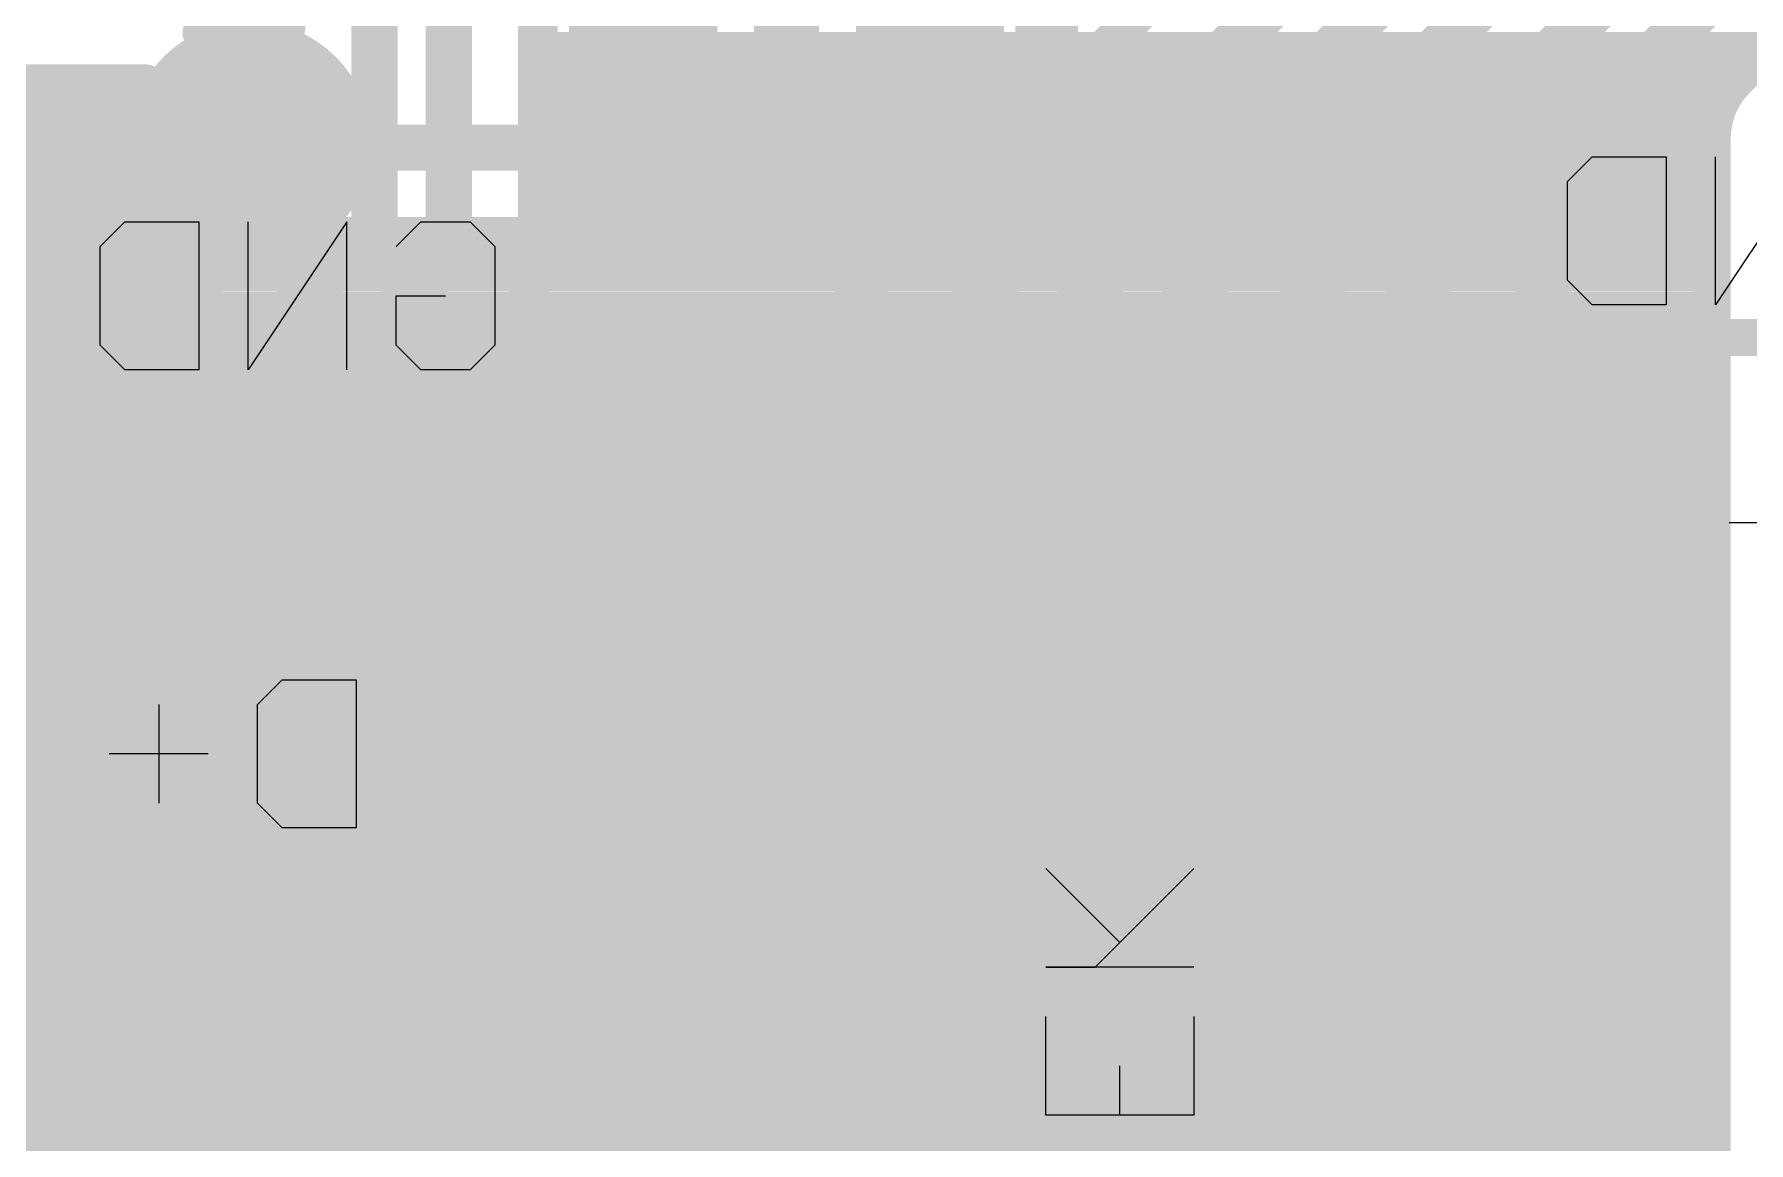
# Model space of a CAD drawing. Header units: millimetres. Extents: x 0.11 to 5.67, y 0.55 to 4.24.
# Drawn here: x 4.4227 to 4.7873, y 1.436 to 1.6717 of the extents above; entities that cross this region are included whole.
import ezdxf

# ---------------------------------------------------------------- set-up
doc = ezdxf.new("R2010")
doc.units = ezdxf.units.MM
doc.header["$MEASUREMENT"] = 0
for name, color, linetype in [('BottomLayer', 5, 'Continuous'), ('BottomOverlay', 54, 'Continuous'), ('InternalPlane1', 76, 'Continuous'), ('InternalPlane2', 16, 'Continuous'), ('Mechanical3', 76, 'Continuous'), ('MultiLayer', 9, 'Continuous'), ('TopLayer', 1, 'Continuous'), ('TopOverlay', 2, 'Continuous'), ('TopPaste', 8, 'Continuous'), ('TopSolder', 216, 'Continuous'), ('ViaHoleLayer', 16, 'Continuous')]:
    doc.layers.add(name, color=color, linetype=linetype)

# ---------------------------------------------------------------- blocks, each defined once
blk = doc.blocks.new('CC8X11_5_L_9')
at = {"layer": 'TopOverlay', "const_width": 0.00787}
for points in [[(-0.09055, 0.07874), (-0.09055, 0.5315)], [(-0.09055, 0.5315), (0.22441, 0.5315)]]:
    blk.add_lwpolyline(points, dxfattribs=at)
at = {"layer": 'TopOverlay', "const_width": 0.00394}
blk.add_lwpolyline([(-0.09252, 0.5315, 1), (-0.08858, 0.5315, 1)], format="xyb", close=True, dxfattribs=at)
blk.add_lwpolyline([(-0.09252, 0.5315, 1), (-0.08858, 0.5315, 1)], format="xyb", close=True, dxfattribs=at)
blk = doc.blocks.new('RC0603_160')
at = {"layer": 'Mechanical3'}
for p, q in [((-0.04528, -0.01575), (-0.04528, 0.01574)), ((-0.04528, 0.01574), (-0.02953, 0.01574)), ((-0.02953, 0.01574), (-0.02429, 0.01049)), ((-0.00854, 0.01574), (-0.01379, 0.01049)), ((-0.00854, -0.01575), (-0.00854, 0.01574)), ((0.03344, 0.01574), (0.02294, 0.01049)), ((-0.02429, 0.01049), (-0.02429, -0.00001)), ((0.02294, 0.01049), (0.01245, -0.00001)), ((-0.02429, -0.00001), (-0.02953, -0.00525)), ((0.01245, -0.00001), (0.01245, -0.0105)), ((0.02819, -0.00001), (0.01245, -0.00001)), ((0.03344, -0.00525), (0.02819, -0.00001)), ((-0.02953, -0.00525), (-0.04528, -0.00525)), ((-0.03478, -0.00525), (-0.02429, -0.01575)), ((0.03344, -0.0105), (0.03344, -0.00525)), ((0.01245, -0.0105), (0.0177, -0.01575)), ((0.02819, -0.01575), (0.03344, -0.0105)), ((-0.01379, -0.01575), (-0.00329, -0.01575)), ((-0.00329, -0.01575), (-0.00854, -0.01575)), ((0.0177, -0.01575), (0.02819, -0.01575))]:
    blk.add_line(p, q, dxfattribs=at)
at = {"layer": 'TopLayer'}
for points in [[(-0.04429, -0.01772), (-0.01673, -0.01772), (-0.04429, 0.01772), (-0.01673, 0.01772)], [(0.04427, 0.01772), (0.01671, 0.01772), (0.04427, -0.01772), (0.01671, -0.01772)]]:
    blk.add_solid(points, dxfattribs=at)
at = {"layer": 'TopOverlay', "const_width": 0.00701}
for points in [[(-0.05217, -0.02559), (-0.05217, 0.02559)], [(-0.05217, 0.02559), (0.05217, 0.02559)], [(0.05217, -0.02559), (0.05217, 0.02559)], [(-0.05217, -0.02559), (0.05217, -0.02559)]]:
    blk.add_lwpolyline(points, dxfattribs=at)
at = {"layer": 'TopOverlay', "const_width": 0.0035}
for points in [[(-0.05392, 0.02559, 1), (-0.05041, 0.02559, 1)], [(-0.05392, 0.02559, 1), (-0.05041, 0.02559, 1)], [(0.05041, 0.02559, 1), (0.05392, 0.02559, 1)], [(0.05041, 0.02559, 1), (0.05392, 0.02559, 1)], [(-0.05392, -0.02559, 1), (-0.05041, -0.02559, 1)], [(-0.05392, -0.02559, 1), (-0.05041, -0.02559, 1)], [(0.05041, -0.02559, 1), (0.05392, -0.02559, 1)], [(0.05041, -0.02559, 1), (0.05392, -0.02559, 1)]]:
    blk.add_lwpolyline(points, format="xyb", close=True, dxfattribs=at)
at = {"layer": 'TopPaste'}
for p, q in [((-0.04429, 0.01772), (-0.04429, -0.01772)), ((-0.01673, 0.01772), (-0.04429, 0.01772)), ((-0.02461, 0), (-0.01673, 0.01772)), ((0.04427, 0.01772), (0.01671, 0.01772)), ((0.01671, 0.01772), (0.02458, 0)), ((0.04427, -0.01772), (0.04427, 0.01772)), ((-0.01673, -0.01772), (-0.02461, 0)), ((0.02458, 0), (0.01671, -0.01772)), ((-0.04429, -0.01772), (-0.01673, -0.01772)), ((0.01671, -0.01772), (0.04427, -0.01772))]:
    blk.add_line(p, q, dxfattribs=at)
at = {"layer": 'TopSolder'}
for points in [[(-0.04626, -0.01969), (-0.01476, -0.01969), (-0.04626, 0.01969), (-0.01476, 0.01969)], [(0.04624, 0.01969), (0.01474, 0.01969), (0.04624, -0.01969), (0.01474, -0.01969)]]:
    blk.add_solid(points, dxfattribs=at)
blk = doc.blocks.new('RTL8188_MODULE_B_177')
at = {"layer": 'BottomOverlay'}
for p, q in [((0.22048, 0.16804), (0.22048, 0.18903)), ((0.22048, 0.18903), (0.25197, 0.18903)), ((0.23623, 0.18903), (0.23623, 0.17853)), ((0.25197, 0.18903), (0.25197, 0.16804)), ((0.22048, 0.15754), (0.25197, 0.15754)), ((0.24147, 0.15754), (0.22048, 0.13655)), ((0.25197, 0.15754), (0.24147, 0.15754)), ((0.22048, 0.13655), (0.23623, 0.15229)), ((0.23623, 0.15229), (0.25197, 0.13655)), ((0.39862, 0.09647), (0.39862, 0.12795)), ((0.39862, 0.12795), (0.41437, 0.12795)), ((0.41437, 0.12795), (0.41961, 0.12271)), ((0.41961, 0.12271), (0.41961, 0.10171)), ((0.4406, 0.10171), (0.4406, 0.12271)), ((0.43011, 0.11221), (0.4511, 0.11221)), ((0.41961, 0.10171), (0.41437, 0.09647)), ((0.41437, 0.09647), (0.39862, 0.09647)), ((0.10661, 0.063), (0.08562, 0.063)), ((0.36909, 0.02526), (0.37434, 0.03051)), ((0.37434, 0.03051), (0.38484, 0.03051)), ((0.38484, 0.03051), (0.39009, 0.02526)), ((0.40058, 0.03051), (0.40058, -0.00097)), ((0.40058, -0.00097), (0.42157, 0.03051)), ((0.42157, 0.03051), (0.42157, -0.00097)), ((0.43207, -0.00097), (0.43207, 0.03051)), ((0.43207, 0.03051), (0.44781, 0.03051)), ((0.44781, 0.03051), (0.45306, 0.02526)), ((0.36909, 0.00427), (0.36909, 0.02526)), ((0.39009, 0.02526), (0.39009, 0.01477)), ((0.45306, 0.02526), (0.45306, 0.00427)), ((0.08857, -0.01475), (0.10956, 0.01673)), ((0.10956, 0.01673), (0.10956, -0.01475)), ((0.12006, -0.01475), (0.12006, 0.01673)), ((0.12006, 0.01673), (0.1358, 0.01673)), ((0.1358, 0.01673), (0.14105, 0.01148)), ((0.39009, 0.01477), (0.37959, 0.01477)), ((0.14105, 0.01148), (0.14105, -0.00951)), ((0.37434, -0.00097), (0.36909, 0.00427)), ((0.39009, 0.00427), (0.38484, -0.00097)), ((0.45306, 0.00427), (0.44781, -0.00097)), ((0.38484, -0.00097), (0.37434, -0.00097)), ((0.44781, -0.00097), (0.43207, -0.00097)), ((0.14105, -0.00951), (0.1358, -0.01475)), ((0.1358, -0.01475), (0.12006, -0.01475))]:
    blk.add_line(p, q, dxfattribs=at)
at = {"layer": 'BottomOverlay', "const_width": 0.00787}
for points in [[(0.16634, 0.36319), (0.16634, 0.12205)], [(0.3189, 0.36319), (0.3189, 0.12205)], [(0.3189, 0.12205), (0.16634, 0.12205)]]:
    blk.add_lwpolyline(points, dxfattribs=at)
at = {"layer": 'BottomOverlay', "const_width": 0.00394}
for points in [[(0.16437, 0.12205, 1), (0.16831, 0.12205, 1)], [(0.16437, 0.12205, 1), (0.16831, 0.12205, 1)], [(0.31693, 0.12205, 1), (0.32087, 0.12205, 1)], [(0.31693, 0.12205, 1), (0.32087, 0.12205, 1)]]:
    blk.add_lwpolyline(points, format="xyb", close=True, dxfattribs=at)

msp = doc.modelspace()

# ---------------------------------------------------------------- linework, layer by layer
at = {"layer": 'BottomLayer'}
for points, const_width in [([(4.47638, 1.67297), (4.47638, 2.03408)], 0.00787), ([(4.49508, 1.63091), (4.49508, 2.03408)], 0.00984), ([(4.51083, 1.62438), (4.51083, 2.02756)], 0.00984), ([(4.52953, 1.62438), (4.52953, 2.01981)], 0.00787), ([(4.78472, 1.66213), (4.94094, 1.81836)], 0.00787), ([(4.52953, 1.6683), (4.79088, 1.6683)], 0.00787), ([(4.52953, 1.66043), (4.78322, 1.66043)], 0.00787), ([(4.52953, 1.65255), (4.77977, 1.65255)], 0.00787), ([(3.79626, 1.64862), (4.4685, 1.64862)], 0.00984), ([(4.77953, 1.15453), (4.77953, 1.64961)], 0.00787), ([(4.52953, 1.64468), (4.77953, 1.64468)], 0.00787), ([(4.52953, 1.63681), (4.77953, 1.63681)], 0.00787), ([(4.43173, 1.62992), (4.45104, 1.62992)], 0.00787), ([(4.44193, 1.57776), (4.49508, 1.63091)], 0.00984), ([(4.43189, 1.62893), (4.45216, 1.62893)], 0.00787), ([(4.43209, 1.6063), (4.43209, 1.62598)], 0.00787), ([(4.52953, 1.62893), (4.77953, 1.62893)], 0.00787), ([(4.43418, 1.59646), (4.46168, 1.62396)], 0.00787), ([(4.44845, 1.56201), (4.51083, 1.62438)], 0.00984), ([(4.38189, 1.61516), (4.43701, 1.61516)], 0.01969), ([(4.43209, 1.62106), (4.45878, 1.62106)], 0.00787), ([(4.52923, 1.62106), (4.77953, 1.62106)], 0.00787), ([(4.38091, 1.61614), (4.42815, 1.61614)], 0.00787), ([(4.43209, 1.61318), (4.45091, 1.61318)], 0.00787), ([(4.46168, 1.54878), (4.52405, 1.61116)], 0.00787), ([(4.5258, 1.61318), (4.77953, 1.61318)], 0.00787), ([(4.43206, 1.60531), (4.44304, 1.60531)], 0.00787), ([(4.5182, 1.60531), (4.77953, 1.60531)], 0.00787), ([(4.43019, 1.59744), (4.43516, 1.59744)], 0.00787), ([(4.51033, 1.59744), (4.77953, 1.59744)], 0.00787), ([(4.42972, 1.59646), (4.43418, 1.59646)], 0.00787), ([(4.50245, 1.58956), (4.77953, 1.58956)], 0.00787), ([(4.25984, 1.57776), (4.44193, 1.57776)], 0.00984), ([(4.49458, 1.58169), (4.77953, 1.58169)], 0.00787), ([(4.48671, 1.57381), (4.77953, 1.57381)], 0.00787), ([(4.47883, 1.56594), (4.77953, 1.56594)], 0.00787), ([(4.2687, 1.56201), (4.44845, 1.56201)], 0.00984), ([(4.47096, 1.55807), (4.77953, 1.55807)], 0.00787), ([(4.46308, 1.55019), (4.77953, 1.55019)], 0.00787), ([(4.42711, 1.54331), (4.44845, 1.54331)], 0.00787), ([(4.42804, 1.54232), (4.77953, 1.54232)], 0.00787), ([(4.43271, 1.53444), (4.77953, 1.53444)], 0.00787), ([(4.43406, 1.52657), (4.77953, 1.52657)], 0.00787), ([(4.43406, 1.50689), (4.43406, 1.52657)], 0.00787), ([(4.43406, 1.5187), (4.77953, 1.5187)], 0.00787), ([(4.43406, 1.51082), (4.77953, 1.51082)], 0.00787), ([(4.43372, 1.50295), (4.77953, 1.50295)], 0.00787), ([(4.43089, 1.49507), (4.77953, 1.49507)], 0.00787), ([(4.42348, 1.4872), (4.77953, 1.4872)], 0.00787), ([(4.2981, 1.47933), (4.77953, 1.47933)], 0.00787), ([(4.29022, 1.47145), (4.77953, 1.47145)], 0.00787), ([(4.28235, 1.46358), (4.77953, 1.46358)], 0.00787), ([(4.27447, 1.4557), (4.77953, 1.4557)], 0.00787), ([(4.26956, 1.44783), (4.77953, 1.44783)], 0.00787), ([(4.27744, 1.43996), (4.77953, 1.43996)], 0.00787), ([(4.28531, 1.43208), (4.77953, 1.43208)], 0.00787)]:
    msp.add_lwpolyline(points, dxfattribs=dict(at, const_width=const_width))
at = {"layer": 'BottomLayer', "const_width": 0.00787}
for points in [[(4.45866, 1.67618, -0.059154), (4.45817, 1.67203)], [(4.45866, 1.67618, -0.059154), (4.45817, 1.67203)], [(4.45817, 1.67203, -0.184167), (4.47638, 1.67297)], [(4.77953, 1.64961, -0.198912), (4.78472, 1.66213)], [(4.77953, 1.64961, -0.198912), (4.78472, 1.66213)], [(4.43173, 1.62992, -0.045741), (4.43209, 1.62598)], [(4.46168, 1.62396, -0.120979), (4.45104, 1.62992)], [(4.52953, 1.62438, -0.198912), (4.52405, 1.61116)], [(4.52953, 1.62438, -0.198912), (4.52405, 1.61116)], [(4.43209, 1.6063, -0.118517), (4.42972, 1.59646)], [(4.46168, 1.54878, -0.198912), (4.44845, 1.54331)], [(4.46168, 1.54878, -0.198912), (4.44845, 1.54331)], [(4.42711, 1.54331, -0.199364), (4.43406, 1.52657)], [(4.43406, 1.50689, -0.414214), (4.41043, 1.48327)]]:
    msp.add_lwpolyline(points, format="xyb", dxfattribs=at)
at = {"layer": 'BottomLayer'}
for points, const_width in [([(4.4562, 1.67203, 1), (4.46014, 1.67203, 1)], 0.00394), ([(4.4562, 1.67203, 1), (4.46014, 1.67203, 1)], 0.00394), ([(4.4562, 1.67203, 1), (4.46014, 1.67203, 1)], 0.00394), ([(4.47441, 1.67297, 1), (4.47835, 1.67297, 1)], 0.00394), ([(4.47441, 1.67297, 1), (4.47835, 1.67297, 1)], 0.00394), ([(4.52756, 1.6683, 1), (4.5315, 1.6683, 1)], 0.00394), ([(4.78892, 1.6683, 1), (4.79285, 1.6683, 1)], 0.00394), ([(4.52756, 1.66043, 1), (4.5315, 1.66043, 1)], 0.00394), ([(4.78125, 1.66043, 1), (4.78519, 1.66043, 1)], 0.00394), ([(4.78275, 1.66213, 1), (4.78669, 1.66213, 1)], 0.00394), ([(4.78275, 1.66213, 1), (4.78669, 1.66213, 1)], 0.00394), ([(4.78275, 1.66213, 1), (4.78669, 1.66213, 1)], 0.00394), ([(4.4626, 1.64862, 1), (4.47441, 1.64862, 1)], 0.01181), ([(4.52756, 1.65255, 1), (4.5315, 1.65255, 1)], 0.00394), ([(4.77781, 1.65255, 1), (4.78174, 1.65255, 1)], 0.00394), ([(4.46604, 1.64862, 1), (4.47096, 1.64862, 1)], 0.00492), ([(4.77756, 1.64961, 1), (4.7815, 1.64961, 1)], 0.00394), ([(4.77756, 1.64961, 1), (4.7815, 1.64961, 1)], 0.00394), ([(4.77756, 1.64961, 1), (4.7815, 1.64961, 1)], 0.00394), ([(4.52756, 1.64468, 1), (4.5315, 1.64468, 1)], 0.00394), ([(4.77756, 1.64468, 1), (4.7815, 1.64468, 1)], 0.00394), ([(4.52756, 1.63681, 1), (4.5315, 1.63681, 1)], 0.00394), ([(4.77756, 1.63681, 1), (4.7815, 1.63681, 1)], 0.00394), ([(4.42976, 1.62992, 1), (4.43369, 1.62992, 1)], 0.00394), ([(4.42976, 1.62992, 1), (4.43369, 1.62992, 1)], 0.00394), ([(4.44907, 1.62992, 1), (4.453, 1.62992, 1)], 0.00394), ([(4.44907, 1.62992, 1), (4.453, 1.62992, 1)], 0.00394), ([(4.49262, 1.63091, 1), (4.49754, 1.63091, 1)], 0.00492), ([(4.49262, 1.63091, 1), (4.49754, 1.63091, 1)], 0.00492), ([(4.42992, 1.62893, 1), (4.43385, 1.62893, 1)], 0.00394), ([(4.43012, 1.62598, 1), (4.43406, 1.62598, 1)], 0.00394), ([(4.43012, 1.62598, 1), (4.43406, 1.62598, 1)], 0.00394), ([(4.45019, 1.62893, 1), (4.45413, 1.62893, 1)], 0.00394), ([(4.52756, 1.62893, 1), (4.5315, 1.62893, 1)], 0.00394), ([(4.77756, 1.62893, 1), (4.7815, 1.62893, 1)], 0.00394), ([(4.4311, 1.61516, 1), (4.44291, 1.61516, 1)], 0.01181), ([(4.45972, 1.62396, 1), (4.46365, 1.62396, 1)], 0.00394), ([(4.45972, 1.62396, 1), (4.46365, 1.62396, 1)], 0.00394), ([(4.50837, 1.62438, 1), (4.51329, 1.62438, 1)], 0.00492), ([(4.50837, 1.62438, 1), (4.51329, 1.62438, 1)], 0.00492), ([(4.52756, 1.62438, 1), (4.5315, 1.62438, 1)], 0.00394), ([(4.52756, 1.62438, 1), (4.5315, 1.62438, 1)], 0.00394), ([(4.52756, 1.62438, 1), (4.5315, 1.62438, 1)], 0.00394), ([(4.43209, 1.61516, 1), (4.44193, 1.61516, 1)], 0.00984), ([(4.43012, 1.62106, 1), (4.43406, 1.62106, 1)], 0.00394), ([(4.45682, 1.62106, 1), (4.46075, 1.62106, 1)], 0.00394), ([(4.52726, 1.62106, 1), (4.5312, 1.62106, 1)], 0.00394), ([(4.77756, 1.62106, 1), (4.7815, 1.62106, 1)], 0.00394), ([(4.42618, 1.61614, 1), (4.43012, 1.61614, 1)], 0.00394), ([(4.43012, 1.61318, 1), (4.43406, 1.61318, 1)], 0.00394), ([(4.44894, 1.61318, 1), (4.45288, 1.61318, 1)], 0.00394), ([(4.52208, 1.61116, 1), (4.52602, 1.61116, 1)], 0.00394), ([(4.52208, 1.61116, 1), (4.52602, 1.61116, 1)], 0.00394), ([(4.52208, 1.61116, 1), (4.52602, 1.61116, 1)], 0.00394), ([(4.52384, 1.61318, 1), (4.52777, 1.61318, 1)], 0.00394), ([(4.77756, 1.61318, 1), (4.7815, 1.61318, 1)], 0.00394), ([(4.4301, 1.60531, 1), (4.43403, 1.60531, 1)], 0.00394), ([(4.43012, 1.6063, 1), (4.43406, 1.6063, 1)], 0.00394), ([(4.43012, 1.6063, 1), (4.43406, 1.6063, 1)], 0.00394), ([(4.44107, 1.60531, 1), (4.44501, 1.60531, 1)], 0.00394), ([(4.51623, 1.60531, 1), (4.52017, 1.60531, 1)], 0.00394), ([(4.77756, 1.60531, 1), (4.7815, 1.60531, 1)], 0.00394), ([(4.42822, 1.59744, 1), (4.43216, 1.59744, 1)], 0.00394), ([(4.43319, 1.59744, 1), (4.43713, 1.59744, 1)], 0.00394), ([(4.50836, 1.59744, 1), (4.5123, 1.59744, 1)], 0.00394), ([(4.77756, 1.59744, 1), (4.7815, 1.59744, 1)], 0.00394), ([(4.42775, 1.59646, 1), (4.43169, 1.59646, 1)], 0.00394), ([(4.42775, 1.59646, 1), (4.43169, 1.59646, 1)], 0.00394), ([(4.43221, 1.59646, 1), (4.43615, 1.59646, 1)], 0.00394), ([(4.43221, 1.59646, 1), (4.43615, 1.59646, 1)], 0.00394), ([(4.50048, 1.58956, 1), (4.50442, 1.58956, 1)], 0.00394), ([(4.77756, 1.58956, 1), (4.7815, 1.58956, 1)], 0.00394), ([(4.43947, 1.57776, 1), (4.44439, 1.57776, 1)], 0.00492), ([(4.43947, 1.57776, 1), (4.44439, 1.57776, 1)], 0.00492), ([(4.49261, 1.58169, 1), (4.49655, 1.58169, 1)], 0.00394), ([(4.77756, 1.58169, 1), (4.7815, 1.58169, 1)], 0.00394), ([(4.48474, 1.57381, 1), (4.48867, 1.57381, 1)], 0.00394), ([(4.77756, 1.57381, 1), (4.7815, 1.57381, 1)], 0.00394), ([(4.47686, 1.56594, 1), (4.4808, 1.56594, 1)], 0.00394), ([(4.77756, 1.56594, 1), (4.7815, 1.56594, 1)], 0.00394), ([(4.44599, 1.56201, 1), (4.45091, 1.56201, 1)], 0.00492), ([(4.44599, 1.56201, 1), (4.45091, 1.56201, 1)], 0.00492), ([(4.46899, 1.55807, 1), (4.47293, 1.55807, 1)], 0.00394), ([(4.77756, 1.55807, 1), (4.7815, 1.55807, 1)], 0.00394), ([(4.46111, 1.55019, 1), (4.46505, 1.55019, 1)], 0.00394), ([(4.77756, 1.55019, 1), (4.7815, 1.55019, 1)], 0.00394), ([(4.45971, 1.54878, 1), (4.46364, 1.54878, 1)], 0.00394), ([(4.45971, 1.54878, 1), (4.46364, 1.54878, 1)], 0.00394), ([(4.45971, 1.54878, 1), (4.46364, 1.54878, 1)], 0.00394), ([(4.42514, 1.54331, 1), (4.42908, 1.54331, 1)], 0.00394), ([(4.42514, 1.54331, 1), (4.42908, 1.54331, 1)], 0.00394), ([(4.42608, 1.54232, 1), (4.43001, 1.54232, 1)], 0.00394), ([(4.44648, 1.54331, 1), (4.45042, 1.54331, 1)], 0.00394), ([(4.44648, 1.54331, 1), (4.45042, 1.54331, 1)], 0.00394), ([(4.44648, 1.54331, 1), (4.45042, 1.54331, 1)], 0.00394), ([(4.77756, 1.54232, 1), (4.7815, 1.54232, 1)], 0.00394), ([(4.43074, 1.53444, 1), (4.43467, 1.53444, 1)], 0.00394), ([(4.77756, 1.53444, 1), (4.7815, 1.53444, 1)], 0.00394), ([(4.43209, 1.52657, 1), (4.43602, 1.52657, 1)], 0.00394), ([(4.43209, 1.52657, 1), (4.43602, 1.52657, 1)], 0.00394), ([(4.43209, 1.52657, 1), (4.43602, 1.52657, 1)], 0.00394), ([(4.77756, 1.52657, 1), (4.7815, 1.52657, 1)], 0.00394), ([(4.43209, 1.5187, 1), (4.43602, 1.5187, 1)], 0.00394), ([(4.77756, 1.5187, 1), (4.7815, 1.5187, 1)], 0.00394), ([(4.43209, 1.51082, 1), (4.43602, 1.51082, 1)], 0.00394), ([(4.77756, 1.51082, 1), (4.7815, 1.51082, 1)], 0.00394), ([(4.43209, 1.50689, 1), (4.43602, 1.50689, 1)], 0.00394), ([(4.43209, 1.50689, 1), (4.43602, 1.50689, 1)], 0.00394), ([(4.43176, 1.50295, 1), (4.43569, 1.50295, 1)], 0.00394), ([(4.77756, 1.50295, 1), (4.7815, 1.50295, 1)], 0.00394), ([(4.42892, 1.49507, 1), (4.43286, 1.49507, 1)], 0.00394), ([(4.77756, 1.49507, 1), (4.7815, 1.49507, 1)], 0.00394), ([(4.42152, 1.4872, 1), (4.42545, 1.4872, 1)], 0.00394), ([(4.77756, 1.4872, 1), (4.7815, 1.4872, 1)], 0.00394), ([(4.77756, 1.47933, 1), (4.7815, 1.47933, 1)], 0.00394), ([(4.77756, 1.47145, 1), (4.7815, 1.47145, 1)], 0.00394), ([(4.77756, 1.46358, 1), (4.7815, 1.46358, 1)], 0.00394), ([(4.77756, 1.4557, 1), (4.7815, 1.4557, 1)], 0.00394), ([(4.77756, 1.44783, 1), (4.7815, 1.44783, 1)], 0.00394), ([(4.77756, 1.43996, 1), (4.7815, 1.43996, 1)], 0.00394), ([(4.77756, 1.43208, 1), (4.7815, 1.43208, 1)], 0.00394)]:
    msp.add_lwpolyline(points, format="xyb", close=True, dxfattribs=dict(at, const_width=const_width))
at = {"layer": 'InternalPlane1', "const_width": 0.02591}
msp.add_lwpolyline([(4.45555, 1.64862, 1), (4.48146, 1.64862, 1)], format="xyb", close=True, dxfattribs=at)
at = {"layer": 'InternalPlane2', "const_width": 0.02591}
for points in [[(4.45555, 1.64862, 1), (4.48146, 1.64862, 1)], [(4.42406, 1.61516, 1), (4.44996, 1.61516, 1)]]:
    msp.add_lwpolyline(points, format="xyb", close=True, dxfattribs=at)
at = {"layer": 'MultiLayer', "const_width": 0.01181}
for points in [[(4.4626, 1.64862, 1), (4.47441, 1.64862, 1)], [(4.4311, 1.61516, 1), (4.44291, 1.61516, 1)]]:
    msp.add_lwpolyline(points, format="xyb", close=True, dxfattribs=at)
at = {"layer": 'TopLayer'}
for points, const_width in [([(4.16569, 1.06594), (4.85236, 1.75262)], 0.00984), ([(4.15183, 1.09941), (4.79921, 1.7468)], 0.00984), ([(4.15916, 1.08169), (4.82382, 1.74635)], 0.00984), ([(4.1453, 1.11516), (4.77264, 1.74249)], 0.00984), ([(4.13103, 1.14961), (4.72244, 1.74101)], 0.00787), ([(4.13878, 1.13091), (4.74114, 1.73327)], 0.00984), ([(4.57972, 1.66634), (4.57972, 1.72343)], 0.00787), ([(4.58561, 1.66634), (4.58561, 1.72343)], 0.00787), ([(4.64072, 1.66043), (4.64072, 1.72343)], 0.00787), ([(4.6063, 1.65354), (4.6063, 1.68506)], 0.00984), ([(4.57972, 1.6683), (4.58561, 1.6683)], 0.00787), ([(4.57972, 1.66634), (4.58561, 1.66634)], 0.00787), ([(4.64072, 1.6683), (4.64973, 1.6683)], 0.00787), ([(4.35282, 1.66043), (4.4458, 1.66043)], 0.00787), ([(4.38386, 1.66142), (4.44634, 1.66142)], 0.00787), ([(4.625, 1.66043), (4.64186, 1.66043)], 0.00787), ([(4.625, 1.66043), (4.64072, 1.66043)], 0.00787), ([(4.625, 1.65354), (4.625, 1.66043)], 0.00787), ([(4.30431, 1.17812), (4.78004, 1.65386)], 0.00787), ([(4.36069, 1.65255), (4.44322, 1.65255)], 0.00787), ([(4.60039, 1.64764), (4.6063, 1.65354)], 0.00984), ([(4.62497, 1.65255), (4.63398, 1.65255)], 0.00787), ([(4.4685, 1.64862), (4.46949, 1.64764)], 0.00984), ([(4.46949, 1.64764), (4.60039, 1.64764)], 0.00984), ([(4.77953, 1.15453), (4.77953, 1.64961)], 0.00787), ([(4.36672, 1.64468), (4.44322, 1.64468)], 0.00787), ([(4.62277, 1.64468), (4.62611, 1.64468)], 0.00787), ([(4.77087, 1.64468), (4.77953, 1.64468)], 0.00787), ([(4.61362, 1.63441), (4.61952, 1.64032)], 0.00787), ([(4.36811, 1.63681), (4.4458, 1.63681)], 0.00787), ([(4.76299, 1.63681), (4.77953, 1.63681)], 0.00787), ([(4.36811, 1.62893), (4.45216, 1.62893)], 0.00787), ([(4.48485, 1.62893), (4.61036, 1.62893)], 0.00787), ([(4.48486, 1.62894), (4.60039, 1.62894)], 0.00787), ([(4.75512, 1.62893), (4.77953, 1.62893)], 0.00787), ([(4.36811, 1.62106), (4.60249, 1.62106)], 0.00787), ([(4.74725, 1.62106), (4.77953, 1.62106)], 0.00787), ([(4.36811, 1.61318), (4.59461, 1.61318)], 0.00787), ([(4.73937, 1.61318), (4.77953, 1.61318)], 0.00787), ([(4.36811, 1.60531), (4.58674, 1.60531)], 0.00787), ([(4.7315, 1.60531), (4.77953, 1.60531)], 0.00787), ([(4.36811, 1.59744), (4.57886, 1.59744)], 0.00787), ([(4.72362, 1.59744), (4.77953, 1.59744)], 0.00787), ([(4.36811, 1.58956), (4.57099, 1.58956)], 0.00787), ([(4.71575, 1.58956), (4.77953, 1.58956)], 0.00787), ([(4.36811, 1.58169), (4.56312, 1.58169)], 0.00787), ([(4.70788, 1.58169), (4.77953, 1.58169)], 0.00787), ([(4.36811, 1.57381), (4.55524, 1.57381)], 0.00787), ([(4.7, 1.57381), (4.77953, 1.57381)], 0.00787), ([(4.368, 1.56594), (4.54737, 1.56594)], 0.00787), ([(4.69213, 1.56594), (4.77953, 1.56594)], 0.00787), ([(4.36512, 1.55807), (4.53949, 1.55807)], 0.00787), ([(4.68425, 1.55807), (4.77953, 1.55807)], 0.00787), ([(4.35773, 1.55019), (4.53162, 1.55019)], 0.00787), ([(4.67638, 1.55019), (4.77953, 1.55019)], 0.00787), ([(4.34985, 1.54232), (4.52375, 1.54232)], 0.00787), ([(4.66851, 1.54232), (4.77953, 1.54232)], 0.00787), ([(4.34198, 1.53444), (4.51587, 1.53444)], 0.00787), ([(4.66063, 1.53444), (4.77953, 1.53444)], 0.00787), ([(4.33411, 1.52657), (4.508, 1.52657)], 0.00787), ([(4.65276, 1.52657), (4.77953, 1.52657)], 0.00787), ([(4.32623, 1.5187), (4.50012, 1.5187)], 0.00787), ([(4.64488, 1.5187), (4.77953, 1.5187)], 0.00787), ([(4.31836, 1.51082), (4.49225, 1.51082)], 0.00787), ([(4.63701, 1.51082), (4.77953, 1.51082)], 0.00787), ([(4.31048, 1.50295), (4.48438, 1.50295)], 0.00787), ([(4.62914, 1.50295), (4.77953, 1.50295)], 0.00787), ([(4.24749, 1.49507), (4.4765, 1.49507)], 0.00787), ([(4.62126, 1.49507), (4.77953, 1.49507)], 0.00787), ([(4.23962, 1.4872), (4.46863, 1.4872)], 0.00787), ([(4.61339, 1.4872), (4.77953, 1.4872)], 0.00787), ([(4.23174, 1.47933), (4.46075, 1.47933)], 0.00787), ([(4.60551, 1.47933), (4.77953, 1.47933)], 0.00787), ([(4.28051, 1.47145), (4.45288, 1.47145)], 0.00787), ([(4.59764, 1.47145), (4.77953, 1.47145)], 0.00787), ([(4.28051, 1.46358), (4.44501, 1.46358)], 0.00787), ([(4.58977, 1.46358), (4.77953, 1.46358)], 0.00787), ([(4.28051, 1.4557), (4.43713, 1.4557)], 0.00787), ([(4.58189, 1.4557), (4.77953, 1.4557)], 0.00787), ([(4.28051, 1.44783), (4.42926, 1.44783)], 0.00787), ([(4.57402, 1.44783), (4.77953, 1.44783)], 0.00787), ([(4.28051, 1.43996), (4.42138, 1.43996)], 0.00787), ([(4.56614, 1.43996), (4.77953, 1.43996)], 0.00787), ([(4.55827, 1.43208), (4.77953, 1.43208)], 0.00787)]:
    msp.add_lwpolyline(points, dxfattribs=dict(at, const_width=const_width))
for points, const_width in [([(4.57776, 1.6683, 1), (4.58169, 1.6683, 1)], 0.00394), ([(4.57776, 1.66634, 1), (4.58169, 1.66634, 1)], 0.00394), ([(4.57776, 1.66634, 1), (4.58169, 1.66634, 1)], 0.00394), ([(4.58364, 1.6683, 1), (4.58757, 1.6683, 1)], 0.00394), ([(4.58364, 1.66634, 1), (4.58757, 1.66634, 1)], 0.00394), ([(4.58364, 1.66634, 1), (4.58757, 1.66634, 1)], 0.00394), ([(4.63876, 1.6683, 1), (4.64269, 1.6683, 1)], 0.00394), ([(4.64776, 1.6683, 1), (4.6517, 1.6683, 1)], 0.00394), ([(4.44383, 1.66043, 1), (4.44777, 1.66043, 1)], 0.00394), ([(4.44437, 1.66142, 1), (4.44831, 1.66142, 1)], 0.00394), ([(4.44437, 1.66142, 1), (4.44831, 1.66142, 1)], 0.00394), ([(4.62303, 1.66043, 1), (4.62697, 1.66043, 1)], 0.00394), ([(4.62303, 1.66043, 1), (4.62697, 1.66043, 1)], 0.00394), ([(4.62303, 1.66043, 1), (4.62697, 1.66043, 1)], 0.00394), ([(4.63876, 1.66043, 1), (4.64269, 1.66043, 1)], 0.00394), ([(4.63876, 1.66043, 1), (4.64269, 1.66043, 1)], 0.00394), ([(4.63989, 1.66043, 1), (4.64382, 1.66043, 1)], 0.00394), ([(4.4626, 1.64862, 1), (4.47441, 1.64862, 1)], 0.01181), ([(4.44125, 1.65255, 1), (4.44519, 1.65255, 1)], 0.00394), ([(4.60384, 1.65354, 1), (4.60876, 1.65354, 1)], 0.00492), ([(4.60384, 1.65354, 1), (4.60876, 1.65354, 1)], 0.00492), ([(4.62301, 1.65255, 1), (4.62694, 1.65255, 1)], 0.00394), ([(4.62303, 1.65354, 1), (4.62697, 1.65354, 1)], 0.00394), ([(4.62303, 1.65354, 1), (4.62697, 1.65354, 1)], 0.00394), ([(4.62303, 1.65354, 1), (4.62697, 1.65354, 1)], 0.00394), ([(4.63201, 1.65255, 1), (4.63595, 1.65255, 1)], 0.00394), ([(4.77808, 1.65386, 1), (4.78201, 1.65386, 1)], 0.00394), ([(4.77808, 1.65386, 1), (4.78201, 1.65386, 1)], 0.00394), ([(4.77808, 1.65386, 1), (4.78201, 1.65386, 1)], 0.00394), ([(4.46604, 1.64862, 1), (4.47096, 1.64862, 1)], 0.00492), ([(4.46703, 1.64764, 1), (4.47195, 1.64764, 1)], 0.00492), ([(4.46703, 1.64764, 1), (4.47195, 1.64764, 1)], 0.00492), ([(4.59793, 1.64764, 1), (4.60285, 1.64764, 1)], 0.00492), ([(4.59793, 1.64764, 1), (4.60285, 1.64764, 1)], 0.00492), ([(4.77756, 1.64961, 1), (4.7815, 1.64961, 1)], 0.00394), ([(4.77756, 1.64961, 1), (4.7815, 1.64961, 1)], 0.00394), ([(4.77756, 1.64961, 1), (4.7815, 1.64961, 1)], 0.00394), ([(4.44125, 1.64468, 1), (4.44519, 1.64468, 1)], 0.00394), ([(4.6208, 1.64468, 1), (4.62473, 1.64468, 1)], 0.00394), ([(4.62414, 1.64468, 1), (4.62808, 1.64468, 1)], 0.00394), ([(4.7689, 1.64468, 1), (4.77284, 1.64468, 1)], 0.00394), ([(4.77756, 1.64468, 1), (4.7815, 1.64468, 1)], 0.00394), ([(4.61755, 1.64032, 1), (4.62149, 1.64032, 1)], 0.00394), ([(4.61755, 1.64032, 1), (4.62149, 1.64032, 1)], 0.00394), ([(4.61755, 1.64032, 1), (4.62149, 1.64032, 1)], 0.00394), ([(4.44384, 1.63681, 1), (4.44777, 1.63681, 1)], 0.00394), ([(4.76103, 1.63681, 1), (4.76496, 1.63681, 1)], 0.00394), ([(4.77756, 1.63681, 1), (4.7815, 1.63681, 1)], 0.00394), ([(4.61165, 1.63441, 1), (4.61559, 1.63441, 1)], 0.00394), ([(4.61165, 1.63441, 1), (4.61559, 1.63441, 1)], 0.00394), ([(4.61165, 1.63441, 1), (4.61559, 1.63441, 1)], 0.00394), ([(4.45019, 1.62893, 1), (4.45413, 1.62893, 1)], 0.00394), ([(4.48288, 1.62893, 1), (4.48682, 1.62893, 1)], 0.00394), ([(4.48289, 1.62894, 1), (4.48682, 1.62894, 1)], 0.00394), ([(4.48289, 1.62894, 1), (4.48682, 1.62894, 1)], 0.00394), ([(4.59843, 1.62894, 1), (4.60236, 1.62894, 1)], 0.00394), ([(4.59843, 1.62894, 1), (4.60236, 1.62894, 1)], 0.00394), ([(4.59843, 1.62894, 1), (4.60236, 1.62894, 1)], 0.00394), ([(4.60839, 1.62893, 1), (4.61233, 1.62893, 1)], 0.00394), ([(4.75315, 1.62893, 1), (4.75709, 1.62893, 1)], 0.00394), ([(4.77756, 1.62893, 1), (4.7815, 1.62893, 1)], 0.00394), ([(4.4311, 1.61516, 1), (4.44291, 1.61516, 1)], 0.01181), ([(4.60052, 1.62106, 1), (4.60445, 1.62106, 1)], 0.00394), ([(4.74528, 1.62106, 1), (4.74922, 1.62106, 1)], 0.00394), ([(4.77756, 1.62106, 1), (4.7815, 1.62106, 1)], 0.00394), ([(4.59264, 1.61318, 1), (4.59658, 1.61318, 1)], 0.00394), ([(4.7374, 1.61318, 1), (4.74134, 1.61318, 1)], 0.00394), ([(4.77756, 1.61318, 1), (4.7815, 1.61318, 1)], 0.00394), ([(4.58477, 1.60531, 1), (4.58871, 1.60531, 1)], 0.00394), ([(4.72953, 1.60531, 1), (4.73347, 1.60531, 1)], 0.00394), ([(4.77756, 1.60531, 1), (4.7815, 1.60531, 1)], 0.00394), ([(4.57689, 1.59744, 1), (4.58083, 1.59744, 1)], 0.00394), ([(4.72166, 1.59744, 1), (4.72559, 1.59744, 1)], 0.00394), ([(4.77756, 1.59744, 1), (4.7815, 1.59744, 1)], 0.00394), ([(4.56902, 1.58956, 1), (4.57296, 1.58956, 1)], 0.00394), ([(4.71378, 1.58956, 1), (4.71772, 1.58956, 1)], 0.00394), ([(4.77756, 1.58956, 1), (4.7815, 1.58956, 1)], 0.00394), ([(4.56115, 1.58169, 1), (4.56508, 1.58169, 1)], 0.00394), ([(4.70591, 1.58169, 1), (4.70985, 1.58169, 1)], 0.00394), ([(4.77756, 1.58169, 1), (4.7815, 1.58169, 1)], 0.00394), ([(4.55327, 1.57381, 1), (4.55721, 1.57381, 1)], 0.00394), ([(4.69803, 1.57381, 1), (4.70197, 1.57381, 1)], 0.00394), ([(4.77756, 1.57381, 1), (4.7815, 1.57381, 1)], 0.00394), ([(4.5454, 1.56594, 1), (4.54934, 1.56594, 1)], 0.00394), ([(4.69016, 1.56594, 1), (4.6941, 1.56594, 1)], 0.00394), ([(4.77756, 1.56594, 1), (4.7815, 1.56594, 1)], 0.00394), ([(4.53752, 1.55807, 1), (4.54146, 1.55807, 1)], 0.00394), ([(4.68229, 1.55807, 1), (4.68622, 1.55807, 1)], 0.00394), ([(4.77756, 1.55807, 1), (4.7815, 1.55807, 1)], 0.00394), ([(4.52965, 1.55019, 1), (4.53359, 1.55019, 1)], 0.00394), ([(4.67441, 1.55019, 1), (4.67835, 1.55019, 1)], 0.00394), ([(4.77756, 1.55019, 1), (4.7815, 1.55019, 1)], 0.00394), ([(4.52178, 1.54232, 1), (4.52571, 1.54232, 1)], 0.00394), ([(4.66654, 1.54232, 1), (4.67048, 1.54232, 1)], 0.00394), ([(4.77756, 1.54232, 1), (4.7815, 1.54232, 1)], 0.00394), ([(4.5139, 1.53444, 1), (4.51784, 1.53444, 1)], 0.00394), ([(4.65866, 1.53444, 1), (4.6626, 1.53444, 1)], 0.00394), ([(4.77756, 1.53444, 1), (4.7815, 1.53444, 1)], 0.00394), ([(4.50603, 1.52657, 1), (4.50997, 1.52657, 1)], 0.00394), ([(4.65079, 1.52657, 1), (4.65473, 1.52657, 1)], 0.00394), ([(4.77756, 1.52657, 1), (4.7815, 1.52657, 1)], 0.00394), ([(4.49815, 1.5187, 1), (4.50209, 1.5187, 1)], 0.00394), ([(4.64292, 1.5187, 1), (4.64685, 1.5187, 1)], 0.00394), ([(4.77756, 1.5187, 1), (4.7815, 1.5187, 1)], 0.00394), ([(4.49028, 1.51082, 1), (4.49422, 1.51082, 1)], 0.00394), ([(4.63504, 1.51082, 1), (4.63898, 1.51082, 1)], 0.00394), ([(4.77756, 1.51082, 1), (4.7815, 1.51082, 1)], 0.00394), ([(4.48241, 1.50295, 1), (4.48634, 1.50295, 1)], 0.00394), ([(4.62717, 1.50295, 1), (4.63111, 1.50295, 1)], 0.00394), ([(4.77756, 1.50295, 1), (4.7815, 1.50295, 1)], 0.00394), ([(4.47453, 1.49507, 1), (4.47847, 1.49507, 1)], 0.00394), ([(4.61929, 1.49507, 1), (4.62323, 1.49507, 1)], 0.00394), ([(4.77756, 1.49507, 1), (4.7815, 1.49507, 1)], 0.00394), ([(4.46666, 1.4872, 1), (4.4706, 1.4872, 1)], 0.00394), ([(4.61142, 1.4872, 1), (4.61536, 1.4872, 1)], 0.00394), ([(4.77756, 1.4872, 1), (4.7815, 1.4872, 1)], 0.00394), ([(4.45878, 1.47933, 1), (4.46272, 1.47933, 1)], 0.00394), ([(4.60355, 1.47933, 1), (4.60748, 1.47933, 1)], 0.00394), ([(4.77756, 1.47933, 1), (4.7815, 1.47933, 1)], 0.00394), ([(4.45091, 1.47145, 1), (4.45485, 1.47145, 1)], 0.00394), ([(4.59567, 1.47145, 1), (4.59961, 1.47145, 1)], 0.00394), ([(4.77756, 1.47145, 1), (4.7815, 1.47145, 1)], 0.00394), ([(4.44304, 1.46358, 1), (4.44697, 1.46358, 1)], 0.00394), ([(4.5878, 1.46358, 1), (4.59174, 1.46358, 1)], 0.00394), ([(4.77756, 1.46358, 1), (4.7815, 1.46358, 1)], 0.00394), ([(4.43516, 1.4557, 1), (4.4391, 1.4557, 1)], 0.00394), ([(4.57992, 1.4557, 1), (4.58386, 1.4557, 1)], 0.00394), ([(4.77756, 1.4557, 1), (4.7815, 1.4557, 1)], 0.00394), ([(4.42729, 1.44783, 1), (4.43123, 1.44783, 1)], 0.00394), ([(4.57205, 1.44783, 1), (4.57599, 1.44783, 1)], 0.00394), ([(4.77756, 1.44783, 1), (4.7815, 1.44783, 1)], 0.00394), ([(4.41941, 1.43996, 1), (4.42335, 1.43996, 1)], 0.00394), ([(4.56418, 1.43996, 1), (4.56811, 1.43996, 1)], 0.00394), ([(4.77756, 1.43996, 1), (4.7815, 1.43996, 1)], 0.00394), ([(4.5563, 1.43208, 1), (4.56024, 1.43208, 1)], 0.00394), ([(4.77756, 1.43208, 1), (4.7815, 1.43208, 1)], 0.00394)]:
    msp.add_lwpolyline(points, format="xyb", close=True, dxfattribs=dict(at, const_width=const_width))
at = {"layer": 'TopLayer', "const_width": 0.00787}
for points in [[(4.48486, 1.62894, -0.836985), (4.44634, 1.66142)], [(4.625, 1.65354, -0.198912), (4.61952, 1.64032)], [(4.625, 1.65354, -0.198912), (4.61952, 1.64032)], [(4.77953, 1.64961, -0.060632), (4.78004, 1.65386)], [(4.77953, 1.64961, -0.060632), (4.78004, 1.65386)], [(4.61362, 1.63441, -0.198912), (4.60039, 1.62894)], [(4.61362, 1.63441, -0.198912), (4.60039, 1.62894)]]:
    msp.add_lwpolyline(points, format="xyb", dxfattribs=at)
at = {"layer": 'ViaHoleLayer', "const_width": 0.00591}
for points in [[(4.46555, 1.64862, 1), (4.47146, 1.64862, 1)], [(4.43406, 1.61516, 1), (4.43996, 1.61516, 1)]]:
    msp.add_lwpolyline(points, format="xyb", close=True, dxfattribs=at)

# ---------------------------------------------------------------- block references
for name, p, rotation in [('RTL8188_MODULE_B_177', (4.88976, 1.63091), 180), ('RC0603_160', (4.58268, 1.69193), 360)]:
    msp.add_blockref(name, p, dxfattribs=dict(rotation=rotation))
msp.add_blockref('CC8X11_5_L_9', (4.65059, 1.07579))

doc.saveas('drawing.dxf')
